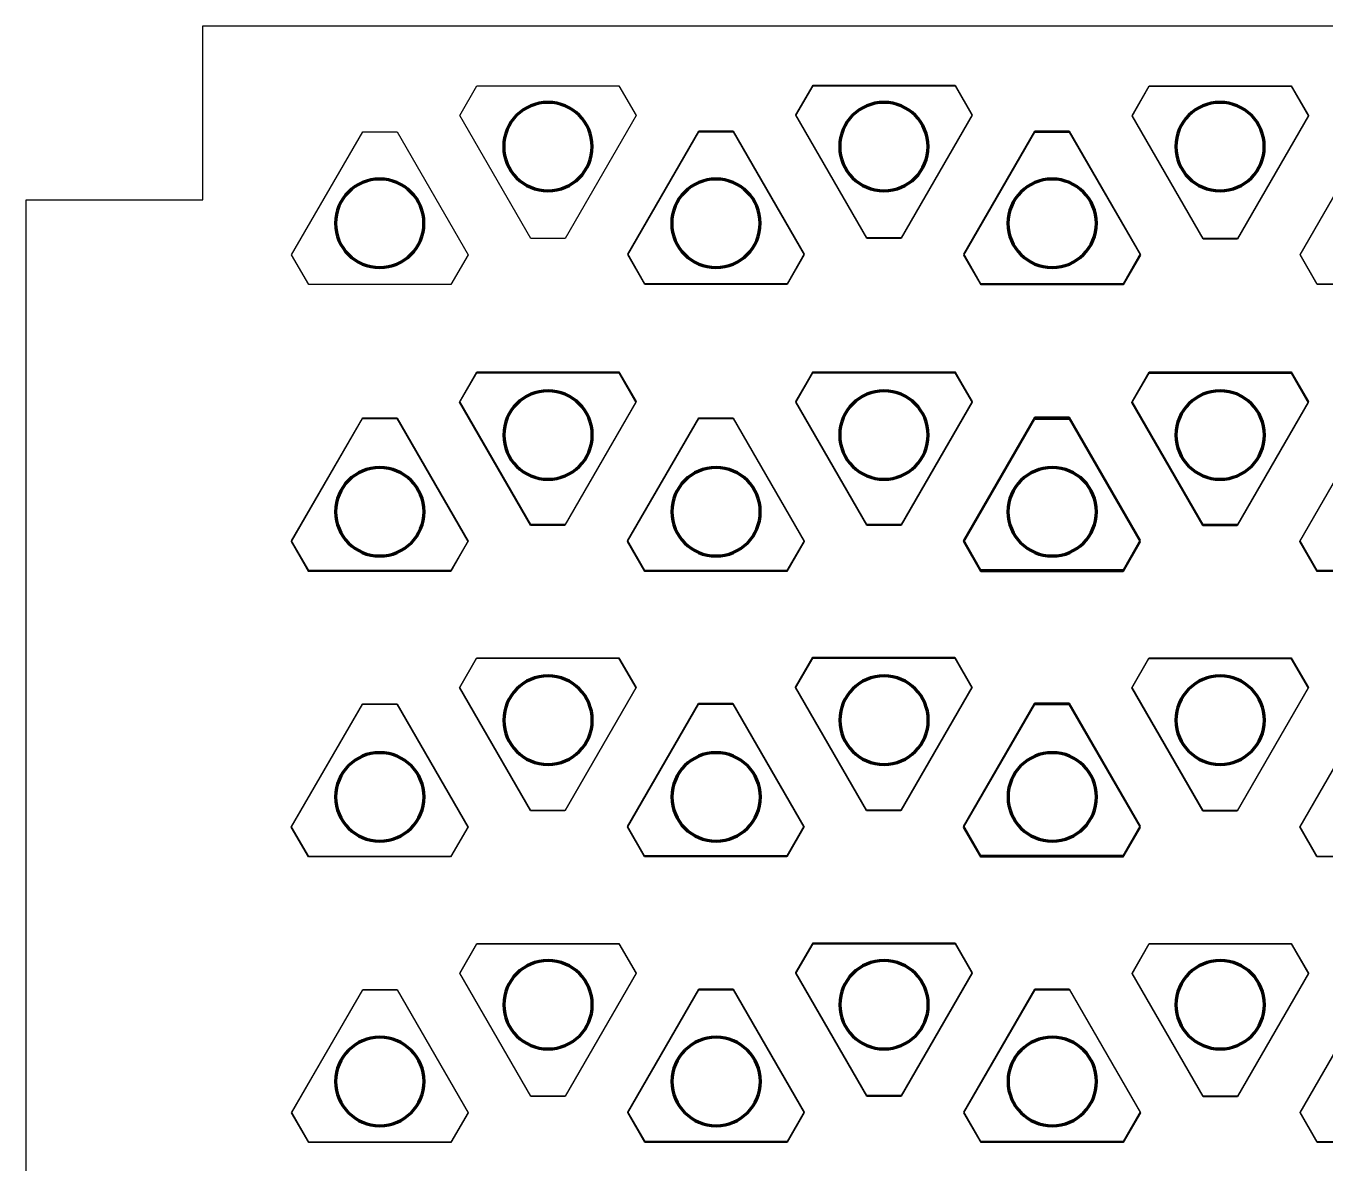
# Model space of a CAD drawing. Header units: inches. Extents: x 0 to 13.5, y 3.5 to 15.
# Drawn here: x 0 to 7.35, y 8.57 to 15 of the extents above; entities that cross this region are included whole.
import ezdxf

# ---------------------------------------------------------------- set-up
doc = ezdxf.new("R2010")
doc.units = ezdxf.units.IN
doc.header["$MEASUREMENT"] = 0
doc.layers.add('Layer 1', color=7, linetype='Continuous')

# ---------------------------------------------------------------- blocks, each defined once
blk = doc.blocks.new('block 2')
at = {"layer": 'Layer 1', "color": 1, "lineweight": 25, "true_color": 0xff0000}
blk.add_open_spline([(12.5, 15), (12.5, 15), (1, 15), (1, 15), (1, 15), (1, 14.0171), (1, 14.0171), (1, 14.0171), (0, 14.0171), (0, 14.0171), (0, 14.0171), (0, 4.4829), (0, 4.4829), (0, 4.4829), (1, 4.4829), (1, 4.4829), (1, 4.4829), (1, 3.5), (1, 3.5), (1, 3.5), (12.5, 3.5), (12.5, 3.5), (12.5, 3.5), (12.5, 4.4829), (12.5, 4.4829), (12.5, 4.4829), (13.5, 4.4829), (13.5, 4.4829), (13.5, 4.4829), (13.5, 14.0171), (13.5, 14.0171), (13.5, 14.0171), (12.5, 14.0171), (12.5, 14.0171), (12.5, 14.0171), (12.5, 15), (12.5, 15)], degree=3, knots=[0, 0, 0, 0, 1, 1, 1, 2, 2, 2, 3, 3, 3, 4, 4, 4, 5, 5, 5, 6, 6, 6, 7, 7, 7, 8, 8, 8, 9, 9, 9, 10, 10, 10, 11, 11, 11, 12, 12, 12, 12], dxfattribs=at)
blk = doc.blocks.new('block 3')
at = {"color": 1, "lineweight": 25, "true_color": 0xff0000}
blk.add_lwpolyline([(1.5015, 13.7064), (1.903, 14.4017), (2.097, 14.4017), (2.4985, 13.7064), (2.4014, 13.5383), (1.5986, 13.5383), (1.5015, 13.7064)], dxfattribs=at)
blk = doc.blocks.new('block 5')
at = {"color": 1, "lineweight": 25, "true_color": 0xff0000}
blk.add_lwpolyline([(5.3006, 13.7111), (5.702, 14.4064), (5.8961, 14.4064), (6.2976, 13.7111), (6.2005, 13.543), (5.3976, 13.543), (5.3006, 13.7111)], dxfattribs=at)
blk = doc.blocks.new('block 6')
at = {"color": 1, "lineweight": 25, "true_color": 0xff0000}
blk.add_lwpolyline([(7.2485, 14.4934), (6.847, 13.7981), (6.6529, 13.7981), (6.2515, 14.4934), (6.3485, 14.6615), (7.1514, 14.6614), (7.2485, 14.4934)], dxfattribs=at)
blk = doc.blocks.new('block 7')
at = {"color": 1, "lineweight": 25, "true_color": 0xff0000}
blk.add_lwpolyline([(7.2015, 13.7064), (7.603, 14.4017), (7.7971, 14.4017), (8.1985, 13.7064), (8.1015, 13.5383), (7.2986, 13.5383), (7.2015, 13.7064)], dxfattribs=at)
blk = doc.blocks.new('block 8')
at = {"color": 1, "lineweight": 25, "true_color": 0xff0000}
blk.add_lwpolyline([(5.3485, 14.4934), (4.947, 13.7981), (4.7529, 13.7981), (4.3515, 14.4934), (4.4485, 14.6615), (5.2514, 14.6614), (5.3485, 14.4934)], dxfattribs=at)
blk = doc.blocks.new('block 10')
at = {"color": 1, "lineweight": 25, "true_color": 0xff0000}
blk.add_lwpolyline([(3.4485, 14.4934), (3.047, 13.7981), (2.8529, 13.7981), (2.4515, 14.4934), (2.5485, 14.6615), (3.3514, 14.6614), (3.4485, 14.4934)], dxfattribs=at)
blk = doc.blocks.new('block 11')
at = {"color": 1, "lineweight": 25, "true_color": 0xff0000}
blk.add_lwpolyline([(3.4015, 13.7064), (3.803, 14.4017), (3.9971, 14.4017), (4.3985, 13.7064), (4.3015, 13.5383), (3.4986, 13.5383), (3.4015, 13.7064)], dxfattribs=at)
blk = doc.blocks.new('block 14')
at = {"color": 1, "lineweight": 25, "true_color": 0xff0000}
blk.add_lwpolyline([(1.5015, 12.0898), (1.903, 12.7851), (2.0971, 12.7851), (2.4985, 12.0897), (2.4015, 11.9217), (1.5986, 11.9217), (1.5015, 12.0898)], dxfattribs=at)
blk = doc.blocks.new('block 16')
at = {"color": 1, "lineweight": 25, "true_color": 0xff0000}
blk.add_lwpolyline([(5.3006, 12.0945), (5.7021, 12.7898), (5.8961, 12.7898), (6.2976, 12.0944), (6.2005, 11.9264), (5.3976, 11.9264), (5.3006, 12.0945)], dxfattribs=at)
blk = doc.blocks.new('block 17')
at = {"color": 1, "lineweight": 25, "true_color": 0xff0000}
blk.add_lwpolyline([(7.2485, 12.8767), (6.847, 12.1814), (6.653, 12.1814), (6.2515, 12.8767), (6.3486, 13.0448), (7.1515, 13.0448), (7.2485, 12.8767)], dxfattribs=at)
blk = doc.blocks.new('block 18')
at = {"color": 1, "lineweight": 25, "true_color": 0xff0000}
blk.add_lwpolyline([(7.2016, 12.0897), (7.603, 12.785), (7.7971, 12.785), (8.1985, 12.0897), (8.1015, 11.9216), (7.2986, 11.9217), (7.2016, 12.0897)], dxfattribs=at)
blk = doc.blocks.new('block 19')
at = {"color": 1, "lineweight": 25, "true_color": 0xff0000}
blk.add_lwpolyline([(5.3485, 12.8767), (4.947, 12.1814), (4.753, 12.1814), (4.3515, 12.8767), (4.4486, 13.0448), (5.2515, 13.0448), (5.3485, 12.8767)], dxfattribs=at)
blk = doc.blocks.new('block 21')
at = {"color": 1, "lineweight": 25, "true_color": 0xff0000}
blk.add_lwpolyline([(3.4485, 12.8767), (3.047, 12.1814), (2.853, 12.1814), (2.4515, 12.8767), (2.5486, 13.0448), (3.3515, 13.0448), (3.4485, 12.8767)], dxfattribs=at)
blk = doc.blocks.new('block 22')
at = {"color": 1, "lineweight": 25, "true_color": 0xff0000}
blk.add_lwpolyline([(3.4016, 12.0897), (3.803, 12.785), (3.9971, 12.785), (4.3985, 12.0897), (4.3015, 11.9216), (3.4986, 11.9217), (3.4016, 12.0897)], dxfattribs=at)
blk = doc.blocks.new('block 24')
at = {"color": 1, "lineweight": 25, "true_color": 0xff0000}
blk.add_lwpolyline([(1.5015, 10.4731), (1.903, 11.1684), (2.0971, 11.1684), (2.4985, 10.4731), (2.4015, 10.305), (1.5986, 10.3051), (1.5015, 10.4731)], dxfattribs=at)
blk = doc.blocks.new('block 26')
at = {"color": 1, "lineweight": 25, "true_color": 0xff0000}
blk.add_lwpolyline([(5.3006, 10.4778), (5.7021, 11.1731), (5.8961, 11.1731), (6.2976, 10.4778), (6.2005, 10.3097), (5.3976, 10.3098), (5.3006, 10.4778)], dxfattribs=at)
blk = doc.blocks.new('block 27')
at = {"color": 1, "lineweight": 25, "true_color": 0xff0000}
blk.add_lwpolyline([(7.2485, 11.2601), (6.847, 10.5648), (6.653, 10.5648), (6.2515, 11.2601), (6.3486, 11.4282), (7.1514, 11.4282), (7.2485, 11.2601)], dxfattribs=at)
blk = doc.blocks.new('block 28')
at = {"color": 1, "lineweight": 25, "true_color": 0xff0000}
blk.add_lwpolyline([(7.2016, 10.4731), (7.603, 11.1684), (7.7971, 11.1684), (8.1985, 10.4731), (8.1015, 10.305), (7.2986, 10.3051), (7.2016, 10.4731)], dxfattribs=at)
blk = doc.blocks.new('block 29')
at = {"color": 1, "lineweight": 25, "true_color": 0xff0000}
blk.add_lwpolyline([(5.3485, 11.2601), (4.947, 10.5648), (4.753, 10.5648), (4.3515, 11.2601), (4.4486, 11.4282), (5.2514, 11.4282), (5.3485, 11.2601)], dxfattribs=at)
blk = doc.blocks.new('block 31')
at = {"color": 1, "lineweight": 25, "true_color": 0xff0000}
blk.add_lwpolyline([(3.4485, 11.2601), (3.047, 10.5648), (2.853, 10.5648), (2.4515, 11.2601), (2.5486, 11.4282), (3.3514, 11.4282), (3.4485, 11.2601)], dxfattribs=at)
blk = doc.blocks.new('block 32')
at = {"color": 1, "lineweight": 25, "true_color": 0xff0000}
blk.add_lwpolyline([(3.4016, 10.4731), (3.803, 11.1684), (3.9971, 11.1684), (4.3985, 10.4731), (4.3015, 10.305), (3.4986, 10.3051), (3.4016, 10.4731)], dxfattribs=at)
blk = doc.blocks.new('block 34')
at = {"color": 1, "lineweight": 25, "true_color": 0xff0000}
blk.add_lwpolyline([(1.5015, 8.8565), (1.903, 9.5518), (2.0971, 9.5518), (2.4985, 8.8565), (2.4015, 8.6884), (1.5986, 8.6884), (1.5015, 8.8565)], dxfattribs=at)
blk = doc.blocks.new('block 36')
at = {"color": 1, "lineweight": 25, "true_color": 0xff0000}
blk.add_lwpolyline([(5.3006, 8.8612), (5.7021, 9.5565), (5.8961, 9.5565), (6.2976, 8.8612), (6.2005, 8.6931), (5.3976, 8.6932), (5.3006, 8.8612)], dxfattribs=at)
blk = doc.blocks.new('block 37')
at = {"color": 1, "lineweight": 25, "true_color": 0xff0000}
blk.add_lwpolyline([(7.2485, 9.6435), (6.847, 8.9482), (6.653, 8.9482), (6.2515, 9.6435), (6.3486, 9.8116), (7.1515, 9.8115), (7.2485, 9.6435)], dxfattribs=at)
blk = doc.blocks.new('block 38')
at = {"color": 1, "lineweight": 25, "true_color": 0xff0000}
blk.add_lwpolyline([(7.2016, 8.8565), (7.603, 9.5518), (7.7971, 9.5518), (8.1985, 8.8565), (8.1015, 8.6884), (7.2986, 8.6884), (7.2016, 8.8565)], dxfattribs=at)
blk = doc.blocks.new('block 39')
at = {"color": 1, "lineweight": 25, "true_color": 0xff0000}
blk.add_lwpolyline([(5.3485, 9.6435), (4.947, 8.9482), (4.753, 8.9482), (4.3515, 9.6435), (4.4486, 9.8116), (5.2515, 9.8115), (5.3485, 9.6435)], dxfattribs=at)
blk = doc.blocks.new('block 41')
at = {"color": 1, "lineweight": 25, "true_color": 0xff0000}
blk.add_lwpolyline([(3.4485, 9.6435), (3.047, 8.9482), (2.853, 8.9482), (2.4515, 9.6435), (2.5486, 9.8116), (3.3515, 9.8115), (3.4485, 9.6435)], dxfattribs=at)
blk = doc.blocks.new('block 42')
at = {"color": 1, "lineweight": 25, "true_color": 0xff0000}
blk.add_lwpolyline([(3.4016, 8.8565), (3.803, 9.5518), (3.9971, 9.5518), (4.3985, 8.8565), (4.3015, 8.6884), (3.4986, 8.6884), (3.4016, 8.8565)], dxfattribs=at)
blk = doc.blocks.new('block 75')
at = {"color": 1, "lineweight": 25, "true_color": 0xff0000}
blk.add_lwpolyline([(2.4014, 13.5383), (1.5986, 13.5383), (1.5015, 13.7064), (1.903, 14.4017), (2.097, 14.4017), (2.4985, 13.7064), (2.4014, 13.5383)], dxfattribs=at)
blk = doc.blocks.new('block 76')
at = {"color": 1, "lineweight": 25, "true_color": 0xff0000}
blk.add_lwpolyline([(2.0971, 14.4017), (2.4985, 13.7064), (2.4014, 13.5383), (1.5986, 13.5383), (1.5015, 13.7064), (1.903, 14.4017), (2.0971, 14.4017)], dxfattribs=at)
blk = doc.blocks.new('block 77')
at = {"color": 1, "lineweight": 25, "true_color": 0xff0000}
blk.add_lwpolyline([(3.4015, 13.7111), (3.803, 14.4064), (3.9971, 14.4064), (4.3985, 13.7111), (4.3015, 13.543), (3.4986, 13.543), (3.4015, 13.7111)], dxfattribs=at)
blk = doc.blocks.new('block 78')
at = {"color": 1, "lineweight": 25, "true_color": 0xff0000}
blk.add_lwpolyline([(4.3015, 13.543), (3.4986, 13.543), (3.4016, 13.7111), (3.803, 14.4064), (3.9971, 14.4064), (4.3985, 13.7111), (4.3015, 13.543)], dxfattribs=at)
blk = doc.blocks.new('block 79')
at = {"color": 1, "lineweight": 25, "true_color": 0xff0000}
blk.add_lwpolyline([(3.9971, 14.4064), (4.3985, 13.7111), (4.3015, 13.543), (3.4986, 13.543), (3.4015, 13.7111), (3.803, 14.4064), (3.9971, 14.4064)], dxfattribs=at)
blk = doc.blocks.new('block 80')
at = {"color": 1, "lineweight": 25, "true_color": 0xff0000}
blk.add_lwpolyline([(5.3015, 13.704), (5.703, 14.3993), (5.897, 14.3993), (6.2985, 13.704), (6.2014, 13.5359), (5.3985, 13.536), (5.3015, 13.704)], dxfattribs=at)
blk = doc.blocks.new('block 81')
at = {"color": 1, "lineweight": 25, "true_color": 0xff0000}
blk.add_lwpolyline([(6.2014, 13.5359), (5.3986, 13.536), (5.3015, 13.704), (5.703, 14.3993), (5.897, 14.3993), (6.2985, 13.704), (6.2014, 13.5359)], dxfattribs=at)
blk = doc.blocks.new('block 82')
at = {"color": 1, "lineweight": 25, "true_color": 0xff0000}
blk.add_lwpolyline([(5.8971, 14.3993), (6.2985, 13.704), (6.2014, 13.5359), (5.3985, 13.5359), (5.3015, 13.704), (5.703, 14.3993), (5.8971, 14.3993)], dxfattribs=at)
blk = doc.blocks.new('block 83')
at = {"color": 1, "lineweight": 25, "true_color": 0xff0000}
blk.add_lwpolyline([(7.2015, 13.7087), (7.603, 14.404), (7.797, 14.404), (8.1985, 13.7087), (8.1015, 13.5406), (7.2986, 13.5407), (7.2015, 13.7087)], dxfattribs=at)
blk = doc.blocks.new('block 84')
at = {"color": 1, "lineweight": 25, "true_color": 0xff0000}
blk.add_lwpolyline([(8.1014, 13.5406), (7.2986, 13.5407), (7.2015, 13.7087), (7.603, 14.4041), (7.7971, 14.4041), (8.1985, 13.7087), (8.1014, 13.5406)], dxfattribs=at)
blk = doc.blocks.new('block 85')
at = {"color": 1, "lineweight": 25, "true_color": 0xff0000}
blk.add_lwpolyline([(7.7971, 14.404), (8.1985, 13.7087), (8.1015, 13.5406), (7.2986, 13.5406), (7.2015, 13.7087), (7.603, 14.404), (7.7971, 14.404)], dxfattribs=at)
blk = doc.blocks.new('block 93')
at = {"color": 1, "lineweight": 25, "true_color": 0xff0000}
blk.add_lwpolyline([(7.2485, 14.4934), (6.847, 13.7981), (6.653, 13.7981), (6.2515, 14.4934), (6.3486, 14.6615), (7.1515, 14.6614), (7.2485, 14.4934)], dxfattribs=at)
blk = doc.blocks.new('block 101')
at = {"color": 1, "lineweight": 25, "true_color": 0xff0000}
blk.add_lwpolyline([(7.2485, 14.491), (6.8471, 13.7957), (6.653, 13.7957), (6.2515, 14.491), (6.3486, 14.6591), (7.1515, 14.6591), (7.2485, 14.491)], dxfattribs=at)
blk = doc.blocks.new('block 102')
at = {"color": 1, "lineweight": 25, "true_color": 0xff0000}
blk.add_lwpolyline([(6.3486, 14.6591), (7.1515, 14.6591), (7.2485, 14.491), (6.8471, 13.7957), (6.653, 13.7957), (6.2516, 14.491), (6.3486, 14.6591)], dxfattribs=at)
blk = doc.blocks.new('block 103')
at = {"color": 1, "lineweight": 25, "true_color": 0xff0000}
blk.add_lwpolyline([(6.653, 13.7957), (6.2516, 14.4911), (6.3486, 14.6591), (7.1515, 14.6591), (7.2485, 14.4911), (6.847, 13.7957), (6.653, 13.7957)], dxfattribs=at)
blk = doc.blocks.new('block 104')
at = {"color": 1, "lineweight": 25, "true_color": 0xff0000}
blk.add_lwpolyline([(5.3486, 14.4981), (4.9471, 13.8028), (4.753, 13.8028), (4.3516, 14.4981), (4.4486, 14.6662), (5.2515, 14.6662), (5.3486, 14.4981)], dxfattribs=at)
blk = doc.blocks.new('block 105')
at = {"color": 1, "lineweight": 25, "true_color": 0xff0000}
blk.add_lwpolyline([(4.4486, 14.6662), (5.2515, 14.6662), (5.3485, 14.4981), (4.9471, 13.8028), (4.753, 13.8028), (4.3516, 14.4981), (4.4486, 14.6662)], dxfattribs=at)
blk = doc.blocks.new('block 106')
at = {"color": 1, "lineweight": 25, "true_color": 0xff0000}
blk.add_lwpolyline([(4.753, 13.8028), (4.3516, 14.4981), (4.4486, 14.6662), (5.2515, 14.6662), (5.3486, 14.4981), (4.9471, 13.8028), (4.753, 13.8028)], dxfattribs=at)
blk = doc.blocks.new('block 107')
at = {"color": 1, "lineweight": 25, "true_color": 0xff0000}
blk.add_lwpolyline([(3.4485, 14.4934), (3.0471, 13.7981), (2.853, 13.7981), (2.4516, 14.4934), (2.5486, 14.6615), (3.3515, 14.6615), (3.4485, 14.4934)], dxfattribs=at)
blk = doc.blocks.new('block 108')
at = {"color": 1, "lineweight": 25, "true_color": 0xff0000}
blk.add_lwpolyline([(2.5486, 14.6615), (3.3515, 14.6615), (3.4485, 14.4934), (3.0471, 13.7981), (2.853, 13.7981), (2.4516, 14.4934), (2.5486, 14.6615)], dxfattribs=at)
blk = doc.blocks.new('block 109')
at = {"color": 1, "lineweight": 25, "true_color": 0xff0000}
blk.add_lwpolyline([(2.853, 13.7981), (2.4516, 14.4934), (2.5486, 14.6615), (3.3515, 14.6615), (3.4485, 14.4934), (3.0471, 13.7981), (2.853, 13.7981)], dxfattribs=at)
blk = doc.blocks.new('block 110')
at = {"color": 1, "lineweight": 25, "true_color": 0xff0000}
blk.add_lwpolyline([(1.5006, 12.085), (1.9021, 12.7803), (2.0961, 12.7803), (2.4976, 12.085), (2.4005, 11.9169), (1.5976, 11.917), (1.5006, 12.085)], dxfattribs=at)
blk = doc.blocks.new('block 112')
at = {"color": 1, "lineweight": 25, "true_color": 0xff0000}
blk.add_lwpolyline([(5.2997, 12.0897), (5.7011, 12.785), (5.8952, 12.785), (6.2966, 12.0897), (6.1996, 11.9216), (5.3967, 11.9217), (5.2997, 12.0897)], dxfattribs=at)
blk = doc.blocks.new('block 113')
at = {"color": 1, "lineweight": 25, "true_color": 0xff0000}
blk.add_lwpolyline([(7.2476, 12.872), (6.8461, 12.1767), (6.652, 12.1767), (6.2506, 12.872), (6.3476, 13.0401), (7.1505, 13.04), (7.2476, 12.872)], dxfattribs=at)
blk = doc.blocks.new('block 114')
at = {"color": 1, "lineweight": 25, "true_color": 0xff0000}
blk.add_lwpolyline([(7.2006, 12.085), (7.6021, 12.7803), (7.7962, 12.7803), (8.1976, 12.085), (8.1006, 11.9169), (7.2977, 11.9169), (7.2006, 12.085)], dxfattribs=at)
blk = doc.blocks.new('block 115')
at = {"color": 1, "lineweight": 25, "true_color": 0xff0000}
blk.add_lwpolyline([(5.3476, 12.872), (4.9461, 12.1767), (4.752, 12.1767), (4.3506, 12.872), (4.4476, 13.0401), (5.2505, 13.04), (5.3476, 12.872)], dxfattribs=at)
blk = doc.blocks.new('block 117')
at = {"color": 1, "lineweight": 25, "true_color": 0xff0000}
blk.add_lwpolyline([(3.4476, 12.872), (3.0461, 12.1767), (2.852, 12.1767), (2.4506, 12.872), (2.5476, 13.0401), (3.3505, 13.04), (3.4476, 12.872)], dxfattribs=at)
blk = doc.blocks.new('block 118')
at = {"color": 1, "lineweight": 25, "true_color": 0xff0000}
blk.add_lwpolyline([(3.4006, 12.085), (3.8021, 12.7803), (3.9962, 12.7803), (4.3976, 12.085), (4.3006, 11.9169), (3.4977, 11.9169), (3.4006, 12.085)], dxfattribs=at)
blk = doc.blocks.new('block 120')
at = {"color": 1, "lineweight": 25, "true_color": 0xff0000}
blk.add_lwpolyline([(2.4005, 11.9169), (1.5977, 11.9169), (1.5006, 12.085), (1.9021, 12.7803), (2.0961, 12.7803), (2.4976, 12.085), (2.4005, 11.9169)], dxfattribs=at)
blk = doc.blocks.new('block 121')
at = {"color": 1, "lineweight": 25, "true_color": 0xff0000}
blk.add_lwpolyline([(2.0962, 12.7803), (2.4976, 12.085), (2.4005, 11.9169), (1.5977, 11.9169), (1.5006, 12.085), (1.9021, 12.7803), (2.0962, 12.7803)], dxfattribs=at)
blk = doc.blocks.new('block 122')
at = {"color": 1, "lineweight": 25, "true_color": 0xff0000}
blk.add_lwpolyline([(3.4006, 12.0897), (3.8021, 12.785), (3.9962, 12.785), (4.3976, 12.0897), (4.3006, 11.9216), (3.4977, 11.9217), (3.4006, 12.0897)], dxfattribs=at)
blk = doc.blocks.new('block 123')
at = {"color": 1, "lineweight": 25, "true_color": 0xff0000}
blk.add_lwpolyline([(4.3006, 11.9216), (3.4977, 11.9216), (3.4007, 12.0897), (3.8021, 12.785), (3.9962, 12.785), (4.3976, 12.0897), (4.3006, 11.9216)], dxfattribs=at)
blk = doc.blocks.new('block 124')
at = {"color": 1, "lineweight": 25, "true_color": 0xff0000}
blk.add_lwpolyline([(3.9962, 12.785), (4.3976, 12.0897), (4.3006, 11.9216), (3.4977, 11.9216), (3.4006, 12.0897), (3.8021, 12.785), (3.9962, 12.785)], dxfattribs=at)
blk = doc.blocks.new('block 125')
at = {"color": 1, "lineweight": 25, "true_color": 0xff0000}
blk.add_lwpolyline([(5.3006, 12.0827), (5.7021, 12.7779), (5.8961, 12.7779), (6.2976, 12.0826), (6.2005, 11.9146), (5.3976, 11.9146), (5.3006, 12.0827)], dxfattribs=at)
blk = doc.blocks.new('block 126')
at = {"color": 1, "lineweight": 25, "true_color": 0xff0000}
blk.add_lwpolyline([(6.2005, 11.9145), (5.3977, 11.9146), (5.3006, 12.0826), (5.7021, 12.778), (5.8961, 12.778), (6.2976, 12.0826), (6.2005, 11.9145)], dxfattribs=at)
blk = doc.blocks.new('block 127')
at = {"color": 1, "lineweight": 25, "true_color": 0xff0000}
blk.add_lwpolyline([(5.8961, 12.7779), (6.2976, 12.0826), (6.2005, 11.9145), (5.3976, 11.9145), (5.3006, 12.0826), (5.7021, 12.7779), (5.8961, 12.7779)], dxfattribs=at)
blk = doc.blocks.new('block 128')
at = {"color": 1, "lineweight": 25, "true_color": 0xff0000}
blk.add_lwpolyline([(7.2006, 12.0874), (7.6021, 12.7826), (7.7961, 12.7826), (8.1976, 12.0873), (8.1006, 11.9193), (7.2977, 11.9193), (7.2006, 12.0874)], dxfattribs=at)
blk = doc.blocks.new('block 129')
at = {"color": 1, "lineweight": 25, "true_color": 0xff0000}
blk.add_lwpolyline([(8.1005, 11.9193), (7.2977, 11.9193), (7.2006, 12.0873), (7.6021, 12.7827), (7.7962, 12.7827), (8.1976, 12.0873), (8.1005, 11.9193)], dxfattribs=at)
blk = doc.blocks.new('block 130')
at = {"color": 1, "lineweight": 25, "true_color": 0xff0000}
blk.add_lwpolyline([(7.7962, 12.7826), (8.1976, 12.0873), (8.1006, 11.9192), (7.2977, 11.9192), (7.2006, 12.0873), (7.6021, 12.7826), (7.7962, 12.7826)], dxfattribs=at)
blk = doc.blocks.new('block 135')
at = {"color": 1, "lineweight": 25, "true_color": 0xff0000}
blk.add_lwpolyline([(7.2476, 12.872), (6.8461, 12.1767), (6.6521, 12.1767), (6.2506, 12.872), (6.3477, 13.0401), (7.1506, 13.04), (7.2476, 12.872)], dxfattribs=at)
blk = doc.blocks.new('block 143')
at = {"color": 1, "lineweight": 25, "true_color": 0xff0000}
blk.add_lwpolyline([(7.2476, 12.8696), (6.8462, 12.1743), (6.6521, 12.1743), (6.2506, 12.8697), (6.3477, 13.0377), (7.1506, 13.0377), (7.2476, 12.8696)], dxfattribs=at)
blk = doc.blocks.new('block 144')
at = {"color": 1, "lineweight": 25, "true_color": 0xff0000}
blk.add_lwpolyline([(6.3477, 13.0377), (7.1506, 13.0377), (7.2476, 12.8696), (6.8461, 12.1743), (6.6521, 12.1743), (6.2507, 12.8697), (6.3477, 13.0377)], dxfattribs=at)
blk = doc.blocks.new('block 145')
at = {"color": 1, "lineweight": 25, "true_color": 0xff0000}
blk.add_lwpolyline([(6.6521, 12.1744), (6.2506, 12.8697), (6.3477, 13.0377), (7.1506, 13.0377), (7.2476, 12.8697), (6.8461, 12.1744), (6.6521, 12.1744)], dxfattribs=at)
blk = doc.blocks.new('block 146')
at = {"color": 1, "lineweight": 25, "true_color": 0xff0000}
blk.add_lwpolyline([(5.3477, 12.8767), (4.9462, 12.1814), (4.7521, 12.1814), (4.3507, 12.8767), (4.4477, 13.0448), (5.2506, 13.0448), (5.3477, 12.8767)], dxfattribs=at)
blk = doc.blocks.new('block 147')
at = {"color": 1, "lineweight": 25, "true_color": 0xff0000}
blk.add_lwpolyline([(4.4477, 13.0448), (5.2506, 13.0448), (5.3476, 12.8767), (4.9462, 12.1814), (4.7521, 12.1814), (4.3507, 12.8767), (4.4477, 13.0448)], dxfattribs=at)
blk = doc.blocks.new('block 148')
at = {"color": 1, "lineweight": 25, "true_color": 0xff0000}
blk.add_lwpolyline([(4.7521, 12.1814), (4.3507, 12.8767), (4.4477, 13.0448), (5.2506, 13.0448), (5.3477, 12.8767), (4.9462, 12.1814), (4.7521, 12.1814)], dxfattribs=at)
blk = doc.blocks.new('block 149')
at = {"color": 1, "lineweight": 25, "true_color": 0xff0000}
blk.add_lwpolyline([(3.4476, 12.872), (3.0462, 12.1767), (2.8521, 12.1767), (2.4507, 12.872), (2.5477, 13.0401), (3.3506, 13.0401), (3.4476, 12.872)], dxfattribs=at)
blk = doc.blocks.new('block 150')
at = {"color": 1, "lineweight": 25, "true_color": 0xff0000}
blk.add_lwpolyline([(2.5477, 13.0401), (3.3506, 13.0401), (3.4476, 12.872), (3.0462, 12.1767), (2.8521, 12.1767), (2.4507, 12.872), (2.5477, 13.0401)], dxfattribs=at)
blk = doc.blocks.new('block 151')
at = {"color": 1, "lineweight": 25, "true_color": 0xff0000}
blk.add_lwpolyline([(2.8521, 12.1767), (2.4507, 12.872), (2.5477, 13.0401), (3.3506, 13.0401), (3.4476, 12.872), (3.0462, 12.1767), (2.8521, 12.1767)], dxfattribs=at)
blk = doc.blocks.new('block 152')
at = {"color": 1, "lineweight": 25, "true_color": 0xff0000}
blk.add_lwpolyline([(1.4997, 10.4713), (1.9012, 11.1666), (2.0952, 11.1666), (2.4967, 10.4713), (2.3996, 10.3032), (1.5967, 10.3032), (1.4997, 10.4713)], dxfattribs=at)
blk = doc.blocks.new('block 154')
at = {"color": 1, "lineweight": 25, "true_color": 0xff0000}
blk.add_lwpolyline([(5.2988, 10.476), (5.7002, 11.1713), (5.8943, 11.1713), (6.2957, 10.476), (6.1987, 10.3079), (5.3958, 10.3079), (5.2988, 10.476)], dxfattribs=at)
blk = doc.blocks.new('block 155')
at = {"color": 1, "lineweight": 25, "true_color": 0xff0000}
blk.add_lwpolyline([(7.2467, 11.2582), (6.8452, 10.563), (6.6511, 10.563), (6.2497, 11.2583), (6.3467, 11.4263), (7.1496, 11.4263), (7.2467, 11.2582)], dxfattribs=at)
blk = doc.blocks.new('block 156')
at = {"color": 1, "lineweight": 25, "true_color": 0xff0000}
blk.add_lwpolyline([(7.1997, 10.4713), (7.6012, 11.1666), (7.7953, 11.1666), (8.1967, 10.4712), (8.0997, 10.3032), (7.2968, 10.3032), (7.1997, 10.4713)], dxfattribs=at)
blk = doc.blocks.new('block 157')
at = {"color": 1, "lineweight": 25, "true_color": 0xff0000}
blk.add_lwpolyline([(5.3467, 11.2582), (4.9452, 10.563), (4.7511, 10.563), (4.3497, 11.2583), (4.4467, 11.4263), (5.2496, 11.4263), (5.3467, 11.2582)], dxfattribs=at)
blk = doc.blocks.new('block 159')
at = {"color": 1, "lineweight": 25, "true_color": 0xff0000}
blk.add_lwpolyline([(3.4467, 11.2582), (3.0452, 10.563), (2.8511, 10.563), (2.4497, 11.2583), (2.5467, 11.4263), (3.3496, 11.4263), (3.4467, 11.2582)], dxfattribs=at)
blk = doc.blocks.new('block 160')
at = {"color": 1, "lineweight": 25, "true_color": 0xff0000}
blk.add_lwpolyline([(3.3997, 10.4713), (3.8012, 11.1666), (3.9953, 11.1666), (4.3967, 10.4712), (4.2997, 10.3032), (3.4968, 10.3032), (3.3997, 10.4713)], dxfattribs=at)
blk = doc.blocks.new('block 162')
at = {"color": 1, "lineweight": 25, "true_color": 0xff0000}
blk.add_lwpolyline([(2.3996, 10.3032), (1.5968, 10.3032), (1.4997, 10.4713), (1.9012, 11.1666), (2.0952, 11.1666), (2.4967, 10.4713), (2.3996, 10.3032)], dxfattribs=at)
blk = doc.blocks.new('block 163')
at = {"color": 1, "lineweight": 25, "true_color": 0xff0000}
blk.add_lwpolyline([(2.0953, 11.1666), (2.4967, 10.4712), (2.3996, 10.3032), (1.5967, 10.3032), (1.4997, 10.4712), (1.9012, 11.1666), (2.0953, 11.1666)], dxfattribs=at)
blk = doc.blocks.new('block 164')
at = {"color": 1, "lineweight": 25, "true_color": 0xff0000}
blk.add_lwpolyline([(3.3997, 10.476), (3.8012, 11.1713), (3.9953, 11.1713), (4.3967, 10.476), (4.2997, 10.3079), (3.4968, 10.3079), (3.3997, 10.476)], dxfattribs=at)
blk = doc.blocks.new('block 165')
at = {"color": 1, "lineweight": 25, "true_color": 0xff0000}
blk.add_lwpolyline([(4.2996, 10.3079), (3.4968, 10.3079), (3.3998, 10.476), (3.8012, 11.1713), (3.9953, 11.1713), (4.3967, 10.476), (4.2996, 10.3079)], dxfattribs=at)
blk = doc.blocks.new('block 166')
at = {"color": 1, "lineweight": 25, "true_color": 0xff0000}
blk.add_lwpolyline([(3.9953, 11.1713), (4.3967, 10.4759), (4.2997, 10.3079), (3.4968, 10.3079), (3.3997, 10.4759), (3.8012, 11.1713), (3.9953, 11.1713)], dxfattribs=at)
blk = doc.blocks.new('block 167')
at = {"color": 1, "lineweight": 25, "true_color": 0xff0000}
blk.add_lwpolyline([(5.2997, 10.4689), (5.7012, 11.1642), (5.8952, 11.1642), (6.2967, 10.4689), (6.1996, 10.3008), (5.3967, 10.3009), (5.2997, 10.4689)], dxfattribs=at)
blk = doc.blocks.new('block 168')
at = {"color": 1, "lineweight": 25, "true_color": 0xff0000}
blk.add_lwpolyline([(6.1996, 10.3008), (5.3967, 10.3008), (5.2997, 10.4689), (5.7012, 11.1642), (5.8952, 11.1642), (6.2966, 10.4689), (6.1996, 10.3008)], dxfattribs=at)
blk = doc.blocks.new('block 169')
at = {"color": 1, "lineweight": 25, "true_color": 0xff0000}
blk.add_lwpolyline([(5.8952, 11.1642), (6.2967, 10.4689), (6.1996, 10.3008), (5.3967, 10.3008), (5.2997, 10.4689), (5.7012, 11.1642), (5.8952, 11.1642)], dxfattribs=at)
blk = doc.blocks.new('block 170')
at = {"color": 1, "lineweight": 25, "true_color": 0xff0000}
blk.add_lwpolyline([(7.1997, 10.4736), (7.6012, 11.1689), (7.7952, 11.1689), (8.1967, 10.4736), (8.0997, 10.3055), (7.2968, 10.3056), (7.1997, 10.4736)], dxfattribs=at)
blk = doc.blocks.new('block 171')
at = {"color": 1, "lineweight": 25, "true_color": 0xff0000}
blk.add_lwpolyline([(8.0996, 10.3055), (7.2968, 10.3055), (7.1997, 10.4736), (7.6012, 11.1689), (7.7952, 11.1689), (8.1967, 10.4736), (8.0996, 10.3055)], dxfattribs=at)
blk = doc.blocks.new('block 172')
at = {"color": 1, "lineweight": 25, "true_color": 0xff0000}
blk.add_lwpolyline([(7.7953, 11.1689), (8.1967, 10.4736), (8.0997, 10.3055), (7.2968, 10.3055), (7.1997, 10.4736), (7.6012, 11.1689), (7.7953, 11.1689)], dxfattribs=at)
blk = doc.blocks.new('block 177')
at = {"color": 1, "lineweight": 25, "true_color": 0xff0000}
blk.add_lwpolyline([(7.2467, 11.2582), (6.8452, 10.563), (6.6512, 10.563), (6.2497, 11.2583), (6.3468, 11.4263), (7.1497, 11.4263), (7.2467, 11.2582)], dxfattribs=at)
blk = doc.blocks.new('block 185')
at = {"color": 1, "lineweight": 25, "true_color": 0xff0000}
blk.add_lwpolyline([(7.2467, 11.2559), (6.8453, 10.5606), (6.6512, 10.5606), (6.2497, 11.2559), (6.3468, 11.424), (7.1497, 11.424), (7.2467, 11.2559)], dxfattribs=at)
blk = doc.blocks.new('block 186')
at = {"color": 1, "lineweight": 25, "true_color": 0xff0000}
blk.add_lwpolyline([(6.3468, 11.424), (7.1497, 11.424), (7.2467, 11.2559), (6.8452, 10.5606), (6.6512, 10.5606), (6.2498, 11.2559), (6.3468, 11.424)], dxfattribs=at)
blk = doc.blocks.new('block 187')
at = {"color": 1, "lineweight": 25, "true_color": 0xff0000}
blk.add_lwpolyline([(6.6512, 10.5606), (6.2497, 11.2559), (6.3468, 11.424), (7.1497, 11.424), (7.2467, 11.2559), (6.8452, 10.5606), (6.6512, 10.5606)], dxfattribs=at)
blk = doc.blocks.new('block 188')
at = {"color": 1, "lineweight": 25, "true_color": 0xff0000}
blk.add_lwpolyline([(5.3468, 11.263), (4.9453, 10.5677), (4.7512, 10.5677), (4.3498, 11.263), (4.4468, 11.4311), (5.2497, 11.431), (5.3468, 11.263)], dxfattribs=at)
blk = doc.blocks.new('block 189')
at = {"color": 1, "lineweight": 25, "true_color": 0xff0000}
blk.add_lwpolyline([(4.4468, 11.4311), (5.2497, 11.431), (5.3467, 11.263), (4.9453, 10.5677), (4.7512, 10.5677), (4.3498, 11.263), (4.4468, 11.4311)], dxfattribs=at)
blk = doc.blocks.new('block 190')
at = {"color": 1, "lineweight": 25, "true_color": 0xff0000}
blk.add_lwpolyline([(4.7512, 10.5677), (4.3498, 11.263), (4.4468, 11.4311), (5.2497, 11.4311), (5.3467, 11.263), (4.9453, 10.5677), (4.7512, 10.5677)], dxfattribs=at)
blk = doc.blocks.new('block 191')
at = {"color": 1, "lineweight": 25, "true_color": 0xff0000}
blk.add_lwpolyline([(3.4467, 11.2583), (3.0453, 10.563), (2.8512, 10.563), (2.4498, 11.2583), (2.5468, 11.4264), (3.3497, 11.4263), (3.4467, 11.2583)], dxfattribs=at)
blk = doc.blocks.new('block 192')
at = {"color": 1, "lineweight": 25, "true_color": 0xff0000}
blk.add_lwpolyline([(2.5468, 11.4264), (3.3497, 11.4263), (3.4467, 11.2583), (3.0453, 10.563), (2.8512, 10.563), (2.4498, 11.2583), (2.5468, 11.4264)], dxfattribs=at)
blk = doc.blocks.new('block 193')
at = {"color": 1, "lineweight": 25, "true_color": 0xff0000}
blk.add_lwpolyline([(2.8512, 10.563), (2.4498, 11.2583), (2.5468, 11.4264), (3.3497, 11.4264), (3.4467, 11.2583), (3.0452, 10.563), (2.8512, 10.563)], dxfattribs=at)
blk = doc.blocks.new('block 194')
at = {"color": 1, "lineweight": 25, "true_color": 0xff0000}
blk.add_lwpolyline([(1.5017, 8.8577), (1.9031, 9.553), (2.0972, 9.553), (2.4986, 8.8577), (2.4016, 8.6896), (1.5987, 8.6896), (1.5017, 8.8577)], dxfattribs=at)
blk = doc.blocks.new('block 196')
at = {"color": 1, "lineweight": 25, "true_color": 0xff0000}
blk.add_lwpolyline([(5.3008, 8.8624), (5.7022, 9.5577), (5.8963, 9.5577), (6.2977, 8.8624), (6.2007, 8.6943), (5.3978, 8.6943), (5.3008, 8.8624)], dxfattribs=at)
blk = doc.blocks.new('block 197')
at = {"color": 1, "lineweight": 25, "true_color": 0xff0000}
blk.add_lwpolyline([(7.2486, 9.6446), (6.8472, 8.9494), (6.6531, 8.9494), (6.2517, 9.6447), (6.3487, 9.8127), (7.1516, 9.8127), (7.2486, 9.6446)], dxfattribs=at)
blk = doc.blocks.new('block 198')
at = {"color": 1, "lineweight": 25, "true_color": 0xff0000}
blk.add_lwpolyline([(7.2017, 8.8577), (7.6032, 9.553), (7.7972, 9.553), (8.1987, 8.8576), (8.1016, 8.6896), (7.2987, 8.6896), (7.2017, 8.8577)], dxfattribs=at)
blk = doc.blocks.new('block 199')
at = {"color": 1, "lineweight": 25, "true_color": 0xff0000}
blk.add_lwpolyline([(5.3486, 9.6446), (4.9472, 8.9494), (4.7531, 8.9494), (4.3517, 9.6447), (4.4487, 9.8127), (5.2516, 9.8127), (5.3486, 9.6446)], dxfattribs=at)
blk = doc.blocks.new('block 201')
at = {"color": 1, "lineweight": 25, "true_color": 0xff0000}
blk.add_lwpolyline([(3.4486, 9.6446), (3.0472, 8.9494), (2.8531, 8.9494), (2.4517, 9.6447), (2.5487, 9.8127), (3.3516, 9.8127), (3.4486, 9.6446)], dxfattribs=at)
blk = doc.blocks.new('block 202')
at = {"color": 1, "lineweight": 25, "true_color": 0xff0000}
blk.add_lwpolyline([(3.4017, 8.8577), (3.8032, 9.553), (3.9972, 9.553), (4.3987, 8.8576), (4.3016, 8.6896), (3.4987, 8.6896), (3.4017, 8.8577)], dxfattribs=at)
blk = doc.blocks.new('block 204')
at = {"color": 1, "lineweight": 25, "true_color": 0xff0000}
blk.add_lwpolyline([(2.4016, 8.6896), (1.5987, 8.6896), (1.5017, 8.8577), (1.9031, 9.553), (2.0972, 9.553), (2.4986, 8.8577), (2.4016, 8.6896)], dxfattribs=at)
blk = doc.blocks.new('block 205')
at = {"color": 1, "lineweight": 25, "true_color": 0xff0000}
blk.add_lwpolyline([(2.0972, 9.553), (2.4986, 8.8576), (2.4016, 8.6896), (1.5987, 8.6896), (1.5017, 8.8576), (1.9032, 9.553), (2.0972, 9.553)], dxfattribs=at)
blk = doc.blocks.new('block 206')
at = {"color": 1, "lineweight": 25, "true_color": 0xff0000}
blk.add_lwpolyline([(3.4017, 8.8624), (3.8032, 9.5577), (3.9972, 9.5577), (4.3987, 8.8624), (4.3016, 8.6943), (3.4987, 8.6943), (3.4017, 8.8624)], dxfattribs=at)
blk = doc.blocks.new('block 207')
at = {"color": 1, "lineweight": 25, "true_color": 0xff0000}
blk.add_lwpolyline([(4.3016, 8.6943), (3.4988, 8.6943), (3.4017, 8.8624), (3.8032, 9.5577), (3.9972, 9.5577), (4.3987, 8.8624), (4.3016, 8.6943)], dxfattribs=at)
blk = doc.blocks.new('block 208')
at = {"color": 1, "lineweight": 25, "true_color": 0xff0000}
blk.add_lwpolyline([(3.9973, 9.5577), (4.3987, 8.8623), (4.3016, 8.6943), (3.4987, 8.6943), (3.4017, 8.8623), (3.8032, 9.5577), (3.9973, 9.5577)], dxfattribs=at)
blk = doc.blocks.new('block 209')
at = {"color": 1, "lineweight": 25, "true_color": 0xff0000}
blk.add_lwpolyline([(5.3017, 8.8553), (5.7031, 9.5506), (5.8972, 9.5506), (6.2986, 8.8553), (6.2016, 8.6872), (5.3987, 8.6873), (5.3017, 8.8553)], dxfattribs=at)
blk = doc.blocks.new('block 210')
at = {"color": 1, "lineweight": 25, "true_color": 0xff0000}
blk.add_lwpolyline([(6.2016, 8.6872), (5.3987, 8.6872), (5.3017, 8.8553), (5.7031, 9.5506), (5.8972, 9.5506), (6.2986, 8.8553), (6.2016, 8.6872)], dxfattribs=at)
blk = doc.blocks.new('block 211')
at = {"color": 1, "lineweight": 25, "true_color": 0xff0000}
blk.add_lwpolyline([(5.8972, 9.5506), (6.2986, 8.8553), (6.2016, 8.6872), (5.3987, 8.6872), (5.3017, 8.8553), (5.7032, 9.5506), (5.8972, 9.5506)], dxfattribs=at)
blk = doc.blocks.new('block 212')
at = {"color": 1, "lineweight": 25, "true_color": 0xff0000}
blk.add_lwpolyline([(7.2017, 8.86), (7.6031, 9.5553), (7.7972, 9.5553), (8.1987, 8.86), (8.1016, 8.6919), (7.2987, 8.692), (7.2017, 8.86)], dxfattribs=at)
blk = doc.blocks.new('block 213')
at = {"color": 1, "lineweight": 25, "true_color": 0xff0000}
blk.add_lwpolyline([(8.1016, 8.6919), (7.2987, 8.6919), (7.2017, 8.86), (7.6032, 9.5553), (7.7972, 9.5553), (8.1986, 8.86), (8.1016, 8.6919)], dxfattribs=at)
blk = doc.blocks.new('block 214')
at = {"color": 1, "lineweight": 25, "true_color": 0xff0000}
blk.add_lwpolyline([(7.7972, 9.5553), (8.1987, 8.86), (8.1016, 8.6919), (7.2987, 8.6919), (7.2017, 8.86), (7.6032, 9.5553), (7.7972, 9.5553)], dxfattribs=at)
blk = doc.blocks.new('block 219')
at = {"color": 1, "lineweight": 25, "true_color": 0xff0000}
blk.add_lwpolyline([(7.2487, 9.6446), (6.8472, 8.9494), (6.6532, 8.9494), (6.2517, 9.6447), (6.3487, 9.8127), (7.1516, 9.8127), (7.2487, 9.6446)], dxfattribs=at)
blk = doc.blocks.new('block 227')
at = {"color": 1, "lineweight": 25, "true_color": 0xff0000}
blk.add_lwpolyline([(7.2487, 9.6423), (6.8472, 8.947), (6.6532, 8.947), (6.2517, 9.6423), (6.3487, 9.8104), (7.1516, 9.8104), (7.2487, 9.6423)], dxfattribs=at)
blk = doc.blocks.new('block 228')
at = {"color": 1, "lineweight": 25, "true_color": 0xff0000}
blk.add_lwpolyline([(6.3488, 9.8104), (7.1516, 9.8104), (7.2487, 9.6423), (6.8472, 8.947), (6.6532, 8.947), (6.2517, 9.6423), (6.3488, 9.8104)], dxfattribs=at)
blk = doc.blocks.new('block 229')
at = {"color": 1, "lineweight": 25, "true_color": 0xff0000}
blk.add_lwpolyline([(6.6531, 8.947), (6.2517, 9.6423), (6.3488, 9.8104), (7.1516, 9.8104), (7.2487, 9.6423), (6.8472, 8.947), (6.6531, 8.947)], dxfattribs=at)
blk = doc.blocks.new('block 230')
at = {"color": 1, "lineweight": 25, "true_color": 0xff0000}
blk.add_lwpolyline([(5.3487, 9.6494), (4.9473, 8.9541), (4.7532, 8.9541), (4.3518, 9.6494), (4.4488, 9.8175), (5.2517, 9.8174), (5.3487, 9.6494)], dxfattribs=at)
blk = doc.blocks.new('block 231')
at = {"color": 1, "lineweight": 25, "true_color": 0xff0000}
blk.add_lwpolyline([(4.4488, 9.8175), (5.2517, 9.8174), (5.3487, 9.6494), (4.9473, 8.9541), (4.7532, 8.9541), (4.3518, 9.6494), (4.4488, 9.8175)], dxfattribs=at)
blk = doc.blocks.new('block 232')
at = {"color": 1, "lineweight": 25, "true_color": 0xff0000}
blk.add_lwpolyline([(4.7532, 8.9541), (4.3518, 9.6494), (4.4488, 9.8175), (5.2517, 9.8175), (5.3487, 9.6494), (4.9472, 8.9541), (4.7532, 8.9541)], dxfattribs=at)
blk = doc.blocks.new('block 233')
at = {"color": 1, "lineweight": 25, "true_color": 0xff0000}
blk.add_lwpolyline([(3.4487, 9.6447), (3.0473, 8.9494), (2.8532, 8.9494), (2.4517, 9.6447), (2.5488, 9.8128), (3.3517, 9.8127), (3.4487, 9.6447)], dxfattribs=at)
blk = doc.blocks.new('block 234')
at = {"color": 1, "lineweight": 25, "true_color": 0xff0000}
blk.add_lwpolyline([(2.5488, 9.8128), (3.3517, 9.8127), (3.4487, 9.6447), (3.0472, 8.9494), (2.8532, 8.9494), (2.4518, 9.6447), (2.5488, 9.8128)], dxfattribs=at)
blk = doc.blocks.new('block 235')
at = {"color": 1, "lineweight": 25, "true_color": 0xff0000}
blk.add_lwpolyline([(2.8532, 8.9494), (2.4517, 9.6447), (2.5488, 9.8128), (3.3517, 9.8128), (3.4487, 9.6447), (3.0472, 8.9494), (2.8532, 8.9494)], dxfattribs=at)

msp = doc.modelspace()

# ---------------------------------------------------------------- linework, layer by layer
at = {"color": 190, "lineweight": 70, "true_color": 0x8200ff}
for points in [[(3.2001, 14.3183), (3.2001, 14.1802), (3.0881, 14.0683), (2.9501, 14.0683), (2.812, 14.0683), (2.7001, 14.1802), (2.7001, 14.3183), (2.7001, 14.4564), (2.812, 14.5683), (2.9501, 14.5683), (3.0881, 14.5683), (3.2001, 14.4564), (3.2001, 14.3183)], [(5.0991, 14.3183), (5.0991, 14.1802), (4.9871, 14.0683), (4.8491, 14.0683), (4.711, 14.0683), (4.5991, 14.1802), (4.5991, 14.3183), (4.5991, 14.4564), (4.711, 14.5683), (4.8491, 14.5683), (4.9871, 14.5683), (5.0991, 14.4564), (5.0991, 14.3183)], [(6.9991, 14.3183), (6.9991, 14.1802), (6.8871, 14.0683), (6.7491, 14.0683), (6.611, 14.0683), (6.4991, 14.1802), (6.4991, 14.3183), (6.4991, 14.4564), (6.611, 14.5683), (6.7491, 14.5683), (6.8871, 14.5683), (6.9991, 14.4564), (6.9991, 14.3183)], [(2.2491, 13.8847), (2.2491, 13.7467), (2.1372, 13.6347), (1.9991, 13.6347), (1.861, 13.6347), (1.7491, 13.7467), (1.7491, 13.8847), (1.7491, 14.0228), (1.861, 14.1347), (1.9991, 14.1347), (2.1372, 14.1347), (2.2491, 14.0228), (2.2491, 13.8847)], [(4.15, 13.8847), (4.15, 13.7467), (4.0381, 13.6347), (3.9, 13.6347), (3.762, 13.6347), (3.65, 13.7467), (3.65, 13.8847), (3.65, 14.0228), (3.762, 14.1347), (3.9, 14.1347), (4.0381, 14.1347), (4.15, 14.0228), (4.15, 13.8847)], [(6.05, 13.8847), (6.05, 13.7467), (5.9381, 13.6347), (5.8, 13.6347), (5.6619, 13.6347), (5.55, 13.7467), (5.55, 13.8847), (5.55, 14.0228), (5.6619, 14.1347), (5.8, 14.1347), (5.9381, 14.1347), (6.05, 14.0228), (6.05, 13.8847)], [(3.2005, 12.6874), (3.2005, 12.5493), (3.0886, 12.4374), (2.9505, 12.4374), (2.8124, 12.4374), (2.7005, 12.5493), (2.7005, 12.6874), (2.7005, 12.8254), (2.8124, 12.9374), (2.9505, 12.9374), (3.0886, 12.9374), (3.2005, 12.8254), (3.2005, 12.6874)], [(5.0995, 12.6874), (5.0995, 12.5493), (4.9876, 12.4374), (4.8495, 12.4374), (4.7115, 12.4374), (4.5995, 12.5493), (4.5995, 12.6874), (4.5995, 12.8254), (4.7115, 12.9374), (4.8495, 12.9374), (4.9876, 12.9374), (5.0995, 12.8254), (5.0995, 12.6874)], [(6.9995, 12.6874), (6.9995, 12.5493), (6.8876, 12.4374), (6.7495, 12.4374), (6.6115, 12.4374), (6.4995, 12.5493), (6.4995, 12.6874), (6.4995, 12.8254), (6.6115, 12.9374), (6.7495, 12.9374), (6.8876, 12.9374), (6.9995, 12.8254), (6.9995, 12.6874)], [(2.2496, 12.2538), (2.2496, 12.1157), (2.1376, 12.0038), (1.9996, 12.0038), (1.8615, 12.0038), (1.7496, 12.1157), (1.7496, 12.2538), (1.7496, 12.3919), (1.8615, 12.5038), (1.9996, 12.5038), (2.1376, 12.5038), (2.2496, 12.3919), (2.2496, 12.2538)], [(4.1505, 12.2538), (4.1505, 12.1157), (4.0386, 12.0038), (3.9005, 12.0038), (3.7624, 12.0038), (3.6505, 12.1157), (3.6505, 12.2538), (3.6505, 12.3919), (3.7624, 12.5038), (3.9005, 12.5038), (4.0386, 12.5038), (4.1505, 12.3919), (4.1505, 12.2538)], [(6.0504, 12.2538), (6.0504, 12.1157), (5.9385, 12.0038), (5.8004, 12.0038), (5.6624, 12.0038), (5.5504, 12.1157), (5.5504, 12.2538), (5.5504, 12.3919), (5.6624, 12.5038), (5.8004, 12.5038), (5.9385, 12.5038), (6.0504, 12.3919), (6.0504, 12.2538)], [(3.2007, 11.0755), (3.2007, 10.9374), (3.0888, 10.8255), (2.9507, 10.8255), (2.8126, 10.8255), (2.7007, 10.9374), (2.7007, 11.0755), (2.7007, 11.2136), (2.8126, 11.3255), (2.9507, 11.3255), (3.0888, 11.3255), (3.2007, 11.2136), (3.2007, 11.0755)], [(5.0997, 11.0755), (5.0997, 10.9374), (4.9878, 10.8255), (4.8497, 10.8255), (4.7117, 10.8255), (4.5997, 10.9374), (4.5997, 11.0755), (4.5997, 11.2136), (4.7117, 11.3255), (4.8497, 11.3255), (4.9878, 11.3255), (5.0997, 11.2136), (5.0997, 11.0755)], [(6.9997, 11.0755), (6.9997, 10.9374), (6.8878, 10.8255), (6.7497, 10.8255), (6.6117, 10.8255), (6.4997, 10.9374), (6.4997, 11.0755), (6.4997, 11.2136), (6.6117, 11.3255), (6.7497, 11.3255), (6.8878, 11.3255), (6.9997, 11.2136), (6.9997, 11.0755)], [(2.2498, 10.6419), (2.2498, 10.5039), (2.1378, 10.3919), (1.9998, 10.3919), (1.8617, 10.3919), (1.7498, 10.5039), (1.7498, 10.6419), (1.7498, 10.78), (1.8617, 10.8919), (1.9998, 10.8919), (2.1378, 10.8919), (2.2498, 10.78), (2.2498, 10.6419)], [(4.1507, 10.6419), (4.1507, 10.5039), (4.0387, 10.3919), (3.9007, 10.3919), (3.7626, 10.3919), (3.6507, 10.5039), (3.6507, 10.6419), (3.6507, 10.78), (3.7626, 10.8919), (3.9007, 10.8919), (4.0387, 10.8919), (4.1507, 10.78), (4.1507, 10.6419)], [(6.0506, 10.6419), (6.0506, 10.5039), (5.9387, 10.3919), (5.8006, 10.3919), (5.6626, 10.3919), (5.5506, 10.5039), (5.5506, 10.6419), (5.5506, 10.78), (5.6626, 10.8919), (5.8006, 10.8919), (5.9387, 10.8919), (6.0506, 10.78), (6.0506, 10.6419)], [(3.2009, 9.4668), (3.2009, 9.3287), (3.089, 9.2168), (2.9509, 9.2168), (2.8129, 9.2168), (2.7009, 9.3287), (2.7009, 9.4668), (2.7009, 9.6049), (2.8129, 9.7168), (2.9509, 9.7168), (3.089, 9.7168), (3.2009, 9.6049), (3.2009, 9.4668)], [(5.1, 9.4668), (5.1, 9.3287), (4.988, 9.2168), (4.85, 9.2168), (4.7119, 9.2168), (4.6, 9.3287), (4.6, 9.4668), (4.6, 9.6049), (4.7119, 9.7168), (4.85, 9.7168), (4.988, 9.7168), (5.1, 9.6049), (5.1, 9.4668)], [(7, 9.4668), (7, 9.3287), (6.888, 9.2168), (6.75, 9.2168), (6.6119, 9.2168), (6.5, 9.3287), (6.5, 9.4668), (6.5, 9.6049), (6.6119, 9.7168), (6.75, 9.7168), (6.888, 9.7168), (7, 9.6049), (7, 9.4668)], [(2.25, 9.0332), (2.25, 8.8951), (2.1381, 8.7832), (2, 8.7832), (1.8619, 8.7832), (1.75, 8.8951), (1.75, 9.0332), (1.75, 9.1713), (1.8619, 9.2832), (2, 9.2832), (2.1381, 9.2832), (2.25, 9.1713), (2.25, 9.0332)], [(4.1509, 9.0332), (4.1509, 8.8951), (4.039, 8.7832), (3.9009, 8.7832), (3.7628, 8.7832), (3.6509, 8.8951), (3.6509, 9.0332), (3.6509, 9.1713), (3.7628, 9.2832), (3.9009, 9.2832), (4.039, 9.2832), (4.1509, 9.1713), (4.1509, 9.0332)], [(6.0509, 9.0332), (6.0509, 8.8951), (5.9389, 8.7832), (5.8009, 8.7832), (5.6628, 8.7832), (5.5509, 8.8951), (5.5509, 9.0332), (5.5509, 9.1713), (5.6628, 9.2832), (5.8009, 9.2832), (5.9389, 9.2832), (6.0509, 9.1713), (6.0509, 9.0332)]]:
    msp.add_open_spline(points, degree=3, knots=[0, 0, 0, 0, 1, 1, 1, 2, 2, 2, 3, 3, 3, 4, 4, 4, 4], dxfattribs=at)

# ---------------------------------------------------------------- block references
for name in ['block 10', 'block 107', 'block 108', 'block 109', 'block 8', 'block 104', 'block 105', 'block 106', 'block 6', 'block 93', 'block 101', 'block 102', 'block 103', 'block 77', 'block 79', 'block 78', 'block 5', 'block 84', 'block 83', 'block 85', 'block 3', 'block 75', 'block 76', 'block 11', 'block 80', 'block 81', 'block 82', 'block 7', 'block 117', 'block 149', 'block 150', 'block 151', 'block 21', 'block 115', 'block 146', 'block 147', 'block 148', 'block 19', 'block 113', 'block 135', 'block 143', 'block 145', 'block 144', 'block 17', 'block 16', 'block 110', 'block 120', 'block 121', 'block 14', 'block 122', 'block 124', 'block 118', 'block 123', 'block 22', 'block 112', 'block 126', 'block 125', 'block 127', 'block 129', 'block 128', 'block 130', 'block 114', 'block 18', 'block 159', 'block 191', 'block 192', 'block 193', 'block 31', 'block 157', 'block 188', 'block 189', 'block 190', 'block 29', 'block 155', 'block 177', 'block 185', 'block 187', 'block 186', 'block 27', 'block 164', 'block 166', 'block 165', 'block 154', 'block 26', 'block 170', 'block 171', 'block 172', 'block 152', 'block 162', 'block 163', 'block 24', 'block 160', 'block 32', 'block 167', 'block 168', 'block 169', 'block 156', 'block 28', 'block 41', 'block 233', 'block 235', 'block 201', 'block 234', 'block 39', 'block 199', 'block 230', 'block 231', 'block 232', 'block 37', 'block 197', 'block 219', 'block 227', 'block 228', 'block 229', 'block 194', 'block 204', 'block 205', 'block 206', 'block 207', 'block 208', 'block 202', 'block 36', 'block 196', 'block 212', 'block 213', 'block 214', 'block 198', 'block 34', 'block 42', 'block 209', 'block 210', 'block 211', 'block 38']:
    msp.add_blockref(name, (0, 0))
at = {"layer": 'Layer 1'}
msp.add_blockref('block 2', (0, 0), dxfattribs=at)

doc.saveas('drawing.dxf')
